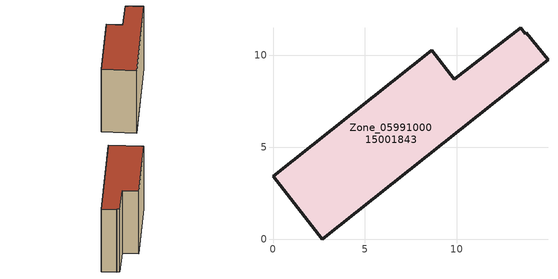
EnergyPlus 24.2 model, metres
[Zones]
Zone_0599100015001843
 floor ground (C_G): 9.87,8.69 13.47,11.51 13.71,11.19 13.77,11.25 14.96,9.77 2.68,0 0,3.44 8.63,10.29 z0.96
 wall outside (C_F): 8.63,10.29 0,3.44 2.68,0 14.96,9.77 13.77,11.25 13.71,11.19 13.47,11.51 9.87,8.69 8.63,10.29 z0.96:9.88
 roof outside (C_R): 13.47,11.51 9.87,8.69 8.63,10.29 0,3.44 2.68,0 14.96,9.77 13.77,11.25 13.71,11.19 z9.88
[BUILDING]
Pand.0599100015001843: North Axis=0; Terrain=City; Loads Convergence Tolerance Value=0.04; Temperature Convergence Tolerance Value=0.4; Solar Distribution=FullExterior; Maximum Number of Warmup Days=25; Minimum Number of Warmup Days=1
[Site:Location]
Rotterdam.The.Hague.AP_ZH_NLD Design_Conditions: Latitude=51.96; Longitude=4.45; Time Zone=1; Elevation=-4.5
[SITE:GROUNDTEMPERATURE:BUILDINGSURFACE]
18, 18, 18, 18, 18, 18, 18, 18, 18, 18, 18, 18
[MATERIAL] Thermal Absorptance=0.9; Solar Absorptance=0.7; Visible Absorptance=0.7
Name | Roughness | Thickness | Conductivity | Density | Specific Heat
G.TI.1975-1991 | MediumSmooth | 0.15 | 0.288461 | 540 | 1210
F.TI.1975-1991 | Rough | 0.3 | 0.230769 | 1920 | 840
R.TI.1975-1991 | MediumRough | 0.2 | 0.153846 | 1500 | 1000
[CONSTRUCTION]
C_G: G.TI.1975-1991
C_F: F.TI.1975-1991
C_R: R.TI.1975-1991
[ZONE]
Zone_0599100015001843: Type=1; Multiplier=1; Ceiling Height=Autocalculate; Volume=Autocalculate; Floor Area=autocalculate; Part of Total Floor Area=Yes
[ZONEINFILTRATION:DESIGNFLOWRATE]
Infil_Zone_0599100015001843: Zone or ZoneList or Space or SpaceList=Zone_0599100015001843; Schedule=AlwaysOn; Design Flow Rate Calculation Method=Flow/Area; Flow Rate per Floor Area=0.003; Constant Term Coefficient=1; Temperature Term Coefficient=0; Velocity Term Coefficient=0; Velocity Squared Term Coefficient=0
[HVACTEMPLATE:ZONE:IDEALLOADSAIRSYSTEM]
Zone_0599100015001843: Maximum Heating Supply Air Temperature=50; Minimum Cooling Supply Air Temperature=13; Maximum Heating Supply Air Humidity Ratio=0.0156; Minimum Cooling Supply Air Humidity Ratio=0.0077; Heating Limit=NoLimit; Cooling Limit=NoLimit; Dehumidification Control Type=ConstantSensibleHeatRatio; Cooling Sensible Heat Ratio=0.7; Dehumidification Setpoint=60; Humidification Control Type=None; Humidification Setpoint=30; Outdoor Air Method=None; Outdoor Air Flow Rate per Person=0.00944; Outdoor Air Flow Rate per Zone Floor Area=0; Outdoor Air Flow Rate per Zone=0; Demand Controlled Ventilation Type=None; Outdoor Air Economizer Type=NoEconomizer; Heat Recovery Type=None; Sensible Heat Recovery Effectiveness=0.7; Latent Heat Recovery Effectiveness=0.65
[ZONECONTROL:THERMOSTAT]
ThermostatControl_Zone_0599100015001843: Zone or ZoneList=Zone_0599100015001843; Control Type Schedule=DualSetpointControlType; Control 1=Thermostat_Zone_0599100015001843; Temperature Difference Between Cutout And Setpoint=0
[THERMOSTATSETPOINT:DUALSETPOINT]
Thermostat_Zone_0599100015001843: Heating Setpoint Temperature Schedule=HeatingSetpoint_Zone_0599100015001843; Cooling Setpoint Temperature Schedule=CoolingSetpoint_Zone_0599100015001843
[SCHEDULE:COMPACT]
HeatingSetpoint_Zone_0599100015001843: Through: 12/31, For: AllDays, Until: 24:00, 21
CoolingSetpoint_Zone_0599100015001843: Through: 12/31, For: AllDays, Until: 24:00, 24
DualSetpointControlType: Through: 12/31, For: AllDays, Until: 24:00, 4
AlwaysOn: Through: 12/31, For: AllDays, Until: 24:00, 1
